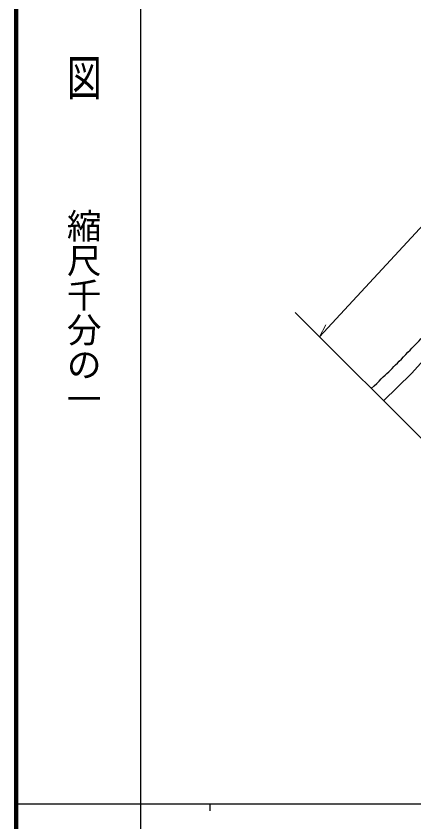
# Model space of a CAD drawing. Units: millimetres, scale not verified. Extents: x 40000 to 680000, y 20000 to 380000.
# Drawn here: x 40000 to 97499, y 202409 to 318795 of the extents above; entities that cross this region are included whole.
import ezdxf
from ezdxf.enums import TextEntityAlignment as Align

# ---------------------------------------------------------------- set-up
doc = ezdxf.new("R2010")
doc.units = ezdxf.units.MM
doc.header["$LTSCALE"] = 1000
for name, color, linetype, lineweight in [('M-BGD', 7, 'Continuous', 25), ('M-BMK-OTRS', 5, 'Continuous', 25), ('M-STR-HTXT', 7, 'Continuous', 13), ('M-TTL', 2, 'Continuous', 140), ('M-TTL-BAND', 7, 'Continuous', 25)]:
    doc.layers.add(name, color=color, linetype=linetype, lineweight=lineweight)
doc.styles.add('@ＭＳ ゴシック', font='')
doc.styles.get('@ＭＳ ゴシック').set_extended_font_data('@MS Gothic')

msp = doc.modelspace()

# ---------------------------------------------------------------- linework, layer by layer
at = {"layer": 'M-BGD'}
msp.add_lwpolyline([(93119, 263225), (97158, 267158), (101522, 272023), (105278, 276208), (108247, 280500), (110072, 282968), (112897, 286474), (116403, 290444), (120230, 294773), (124952, 299816), (127742, 302785), (130854, 306827), (134789, 311728), (137043, 314232), (139296, 315949), (143660, 318453), (147667, 320993), (151601, 323747), (155679, 327217), (158684, 330186), (161832, 332833), (163083, 333941)], dxfattribs=at)
msp.add_open_spline([(91345, 264993), (93621, 267201), (94212, 267773), (96014, 269590), (97795, 271386), (98741, 272443), (100521, 274240), (101682, 275413), (102360, 276041), (103526, 277209), (104719, 278405), (105368, 279094), (106566, 280286), (107469, 281185), (107758, 281469), (108891, 282575)], degree=3, knots=[0, 0, 0, 0, 1, 1, 1, 2, 2, 2, 3, 3, 3, 4, 4, 4, 5, 5, 5, 5], dxfattribs=at)
at = {"layer": 'M-BMK-OTRS'}
msp.add_line((129916, 226539), (80343, 275962), dxfattribs=at)
at = {"layer": 'M-STR-HTXT'}
for q in [(150976, 345064), (84791, 274181)]:
    msp.add_line((83869, 272447), q, dxfattribs=at)
at = {"layer": 'M-TTL'}
msp.add_line((40000, 380000), (40000, 20000), dxfattribs=at)
msp.add_line((40000, 380000), (40000, 20000), dxfattribs=at)
at = {"layer": 'M-TTL-BAND'}
for p, q in [((58000, 370000), (58000, 20000)), ((58000, 370000), (58000, 20000)), ((40000, 205000), (579000, 205000)), ((40000, 205000), (579000, 205000)), ((68000, 205000), (68000, 204000)), ((68000, 205000), (68000, 204000))]:
    msp.add_line(p, q, dxfattribs=at)

# ---------------------------------------------------------------- texts
at = {"layer": 'M-TTL-BAND', "style": '@ＭＳ ゴシック', "width": 1.4}
msp.add_text('平  面  図', height=3666, rotation=270, dxfattribs=at).set_placement((49777, 306475), align=Align.MIDDLE_RIGHT)
msp.add_text('平  面  図', height=3666, rotation=270, dxfattribs=at).set_placement((49777, 306475), align=Align.MIDDLE_RIGHT)
at = {"layer": 'M-TTL-BAND', "style": '@ＭＳ ゴシック'}
msp.add_text('縮尺千分の一', height=3666, rotation=270, dxfattribs=at).set_placement((49777, 261030), align=Align.MIDDLE_RIGHT)
msp.add_text('縮尺千分の一', height=3666, rotation=270, dxfattribs=at).set_placement((49777, 261030), align=Align.MIDDLE_RIGHT)

doc.saveas('drawing.dxf')
